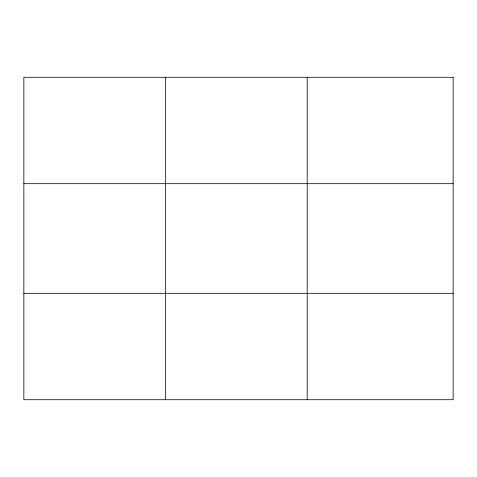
<?xml version="1.0" encoding="UTF-8"?>
<svg xmlns="http://www.w3.org/2000/svg" width="477" height="477" viewBox="0 0 477 477"><rect width="100%" height="100%" fill="white"/><g stroke="black" fill="none" stroke-linecap="round" stroke-linejoin="round"><path stroke-width="0.72" d="M165.519 77.286L165.519 399.714M307.188 77.286L307.188 399.714M23.85 183.687L453.15 183.687M23.85 293.313L453.15 293.313M453.15 77.286L453.15 399.714L23.85 399.714L23.85 77.286L453.15 77.286"/></g></svg>
